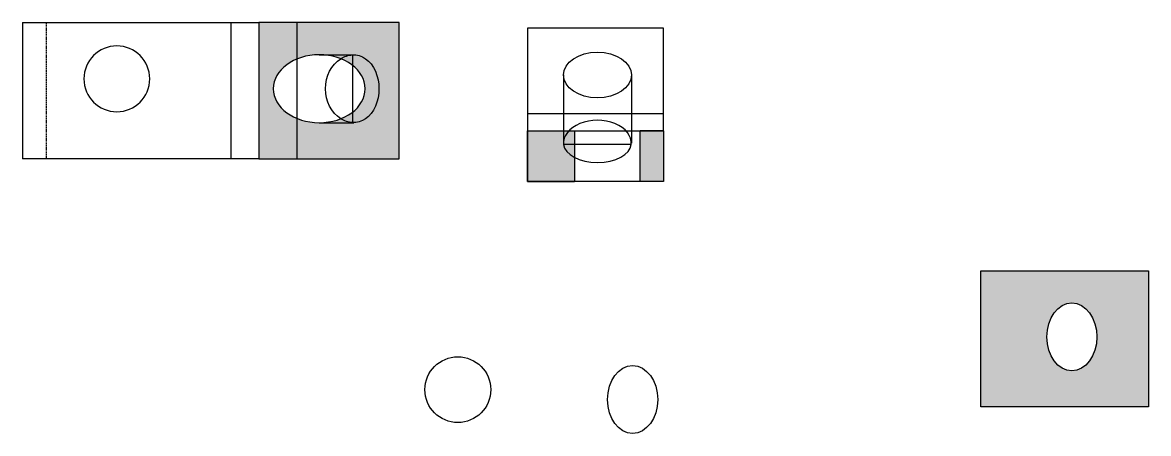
# Model space of a CAD drawing. Header units: millimetres. Extents: x 126 to 596, y 63 to 234.
import ezdxf

# ---------------------------------------------------------------- set-up
doc = ezdxf.new("R2010")
doc.units = ezdxf.units.MM
doc.linetypes.add('DASHED', pattern=[0.75, 0.5, -0.25])

# ---------------------------------------------------------------- blocks, each defined once
blk = doc.blocks.new('A$C6F6A22A3')
at = {"linetype": 'Continuous', "extrusion": (0, 0, -1)}
h = blk.add_hatch(color=8, dxfattribs=at)
h.paths.add_polyline_path([(-90.34, -28.43), (-31.7, -28.43), (-31.7, 28.43), (-90.34, 28.43)])
edge = h.paths.add_edge_path(flags=0)
edge.add_ellipse((-56.99, 0.8), major_axis=(19.18, 0), ratio=0.738293, start_angle=0, end_angle=360, ccw=False)
at = {"linetype": 'Continuous'}
for p, q in [((-66.89, 28.43), (-56.89, 28.43)), ((-66.89, 28.43), (-66.89, -28.43)), ((-56.89, 28.43), (20.01, 28.43)), ((20.01, 28.43), (31.7, 28.43)), ((20.01, 28.43), (20.01, -28.43)), ((90.34, 28.43), (31.7, 28.43)), ((31.7, 28.43), (31.7, -28.43)), ((47.65, 28.43), (47.65, -28.43)), ((90.34, -28.43), (90.34, 28.43)), ((56.99, 14.97), (71.47, 14.97)), ((70.83, 14.94), (70.83, 10.61)), ((70.83, 10.61), (70.83, -9)), ((70.83, -9), (70.83, -13.33)), ((56.99, -13.36), (71.47, -13.36)), ((-56.89, -28.43), (-66.89, -28.43)), ((20.01, -28.43), (-56.89, -28.43)), ((31.7, -28.43), (20.01, -28.43)), ((31.7, -28.43), (90.34, -28.43))]:
    blk.add_line(p, q, dxfattribs=at)
at = {"color": 1, "linetype": 'DASHED'}
blk.add_line((-56.89, -28.43), (-56.89, 28.43), dxfattribs=at)
at = {"linetype": 'Continuous', "extrusion": (8.21975e-20, -7.88091e-19, -1)}
blk.add_line((31.7, 28.43), (31.7, -28.43), dxfattribs=at)
at = {"linetype": 'Continuous', "extrusion": (0, -1.2326e-32, -1)}
blk.add_circle((27.51, 4.91), 13.73, dxfattribs=at)
at = {"linetype": 'Continuous', "extrusion": (4.37906e-47, 1.88637e-61, -1)}
blk.add_ellipse((56.99, 0.8), major_axis=(-19.18, 0), ratio=0.738293, start_param=-3.141592653589793, end_param=3.141592653589793, dxfattribs=at)
at = {"linetype": 'Continuous', "extrusion": (3.50122e-31, 3.69779e-32, -1)}
for start_param, end_param in [(-0.487017, -0.060579), (-2.654575, -0.487017), (-3.081014, -2.654575)]:
    blk.add_ellipse((71.56, 0.8), major_axis=(0, 14.16), ratio=0.8433, start_param=start_param, end_param=end_param, dxfattribs=at)
at = {"linetype": 'Continuous', "extrusion": (5.14259e-18, -1.36551e-18, -1)}
blk.add_ellipse((71.47, 0.8), major_axis=(0, 14.16), ratio=0.738293, start_param=-0.060579, end_param=3.202171, dxfattribs=at)
blk = doc.blocks.new('A$C0FC1766B')
at = {"linetype": 'Continuous', "extrusion": (0, 0, -1)}
h = blk.add_hatch(color=8, dxfattribs=at)
h.paths.add_polyline_path([(-56.85, 15.56), (-56.85, -5.56), (-47.05, -5.56), (-47.05, 15.56)])
h.paths.add_polyline_path([(-19.62, -5.56), (0, -5.56), (0, 15.56), (-19.62, 15.56)])
at = {"linetype": 'Continuous', "extrusion": (0, 1, 0)}
for p, q in [((0, 58.4), (0, 15.56)), ((56.85, 58.4), (0, 58.4)), ((56.85, 15.56), (56.85, 58.4)), ((15.07, 38.84), (15.07, 10.39)), ((43.39, 38.84), (43.39, 10.39)), ((0, 22.76), (56.85, 22.76)), ((0, -5.56), (0, 15.56)), ((0, 15.56), (19.62, 15.56)), ((19.62, 15.56), (19.62, -5.56)), ((19.62, 15.56), (47.05, 15.56)), ((47.05, -5.56), (47.05, 15.56)), ((47.05, 15.56), (56.85, 15.56)), ((56.85, 15.56), (56.85, -5.56)), ((43.37, 9.82), (15.09, 9.82)), ((19.62, -5.56), (0, -5.56)), ((47.05, -5.56), (19.62, -5.56)), ((56.85, -5.56), (47.05, -5.56))]:
    blk.add_line(p, q, dxfattribs=at)
at = {"linetype": 'Continuous', "extrusion": (-2.26515e-32, 1.27924e-31, -1)}
for p, q in [((0, 15.56), (0, -5.56)), ((56.85, 15.56), (47.05, 15.56)), ((0, -5.56), (19.62, -5.56))]:
    blk.add_line(p, q, dxfattribs=at)
at = {"linetype": 'Continuous'}
blk.add_ellipse((29.23, 38.84), major_axis=(-14.16, 0), ratio=0.674481, dxfattribs=at)
for centre, ratio, start_param, end_param in [((29.23, 10.39), 0.674481, -0.060579, 3.202171), ((29.23, 10.3), 0.559539, -3.081014, -0.060579)]:
    blk.add_ellipse(centre, major_axis=(14.16, 0), ratio=ratio, start_param=start_param, end_param=end_param, dxfattribs=at)
blk = doc.blocks.new('A$C0DE71377')
at = {"linetype": 'Continuous', "extrusion": (-0.674481, 1.10059e-17, 0.738293)}
h = blk.add_hatch(color=8, dxfattribs=at)
h.paths.add_polyline_path([(-56.85, 33.71), (-56.85, -61.12), (0, -61.12), (0, 33.71)])
edge = h.paths.add_edge_path(flags=0)
edge.add_arc((-29.23, -9.61), 14.16, 0, 360, ccw=False)
for p, q in [((-45.12, 56.85, -41.22), (24.89, 56.85, 22.74)), ((-45.12, 0, -41.22), (-45.12, 56.85, -41.22)), ((24.89, 56.85, 22.74), (24.89, 0, 22.74)), ((24.89, 0, 22.74), (-45.12, 0, -41.22))]:
    blk.add_line(p, q, dxfattribs=at)
blk.add_circle((-29.23, -9.61), 14.16, dxfattribs=at)

msp = doc.modelspace()

# ---------------------------------------------------------------- linework, layer by layer
msp.add_circle((308.08, 81.13), 13.73)
at = {"extrusion": (-0.674481, 4.52074e-17, 0.738293)}
msp.add_circle((-77.02, 297.04, -239.85), 14.16, dxfattribs=at)

# ---------------------------------------------------------------- block references
for name, p in [('A$C6F6A22A3', (193.24, 205.87)), ('A$C0FC1766B', (337.15, 173.57)), ('A$C0DE71377', (571.55, 73.91))]:
    msp.add_blockref(name, p)

doc.saveas('drawing.dxf')
